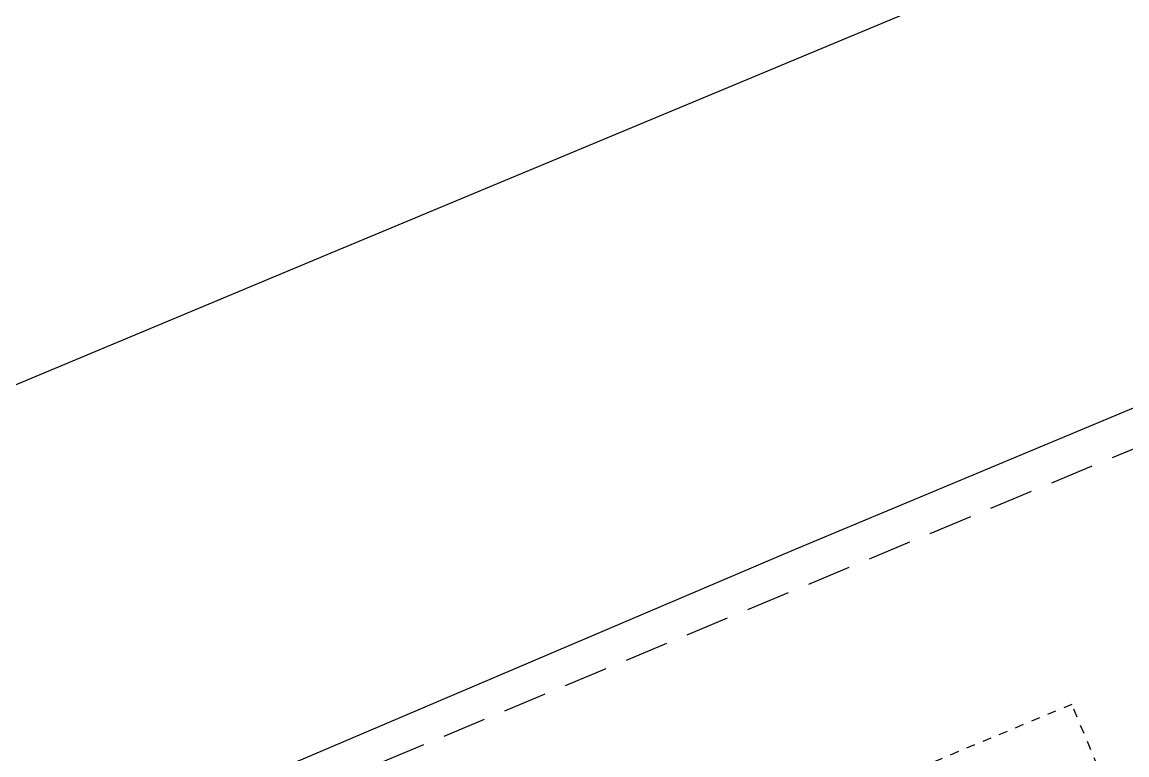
# Model space of a CAD drawing. Header units: metres. Extents: x -208 to 570, y -18 to 184.
# Drawn here: x -88.77 to -76.19, y 9.16 to 17.51 of the extents above; entities that cross this region are included whole.
import ezdxf

# ---------------------------------------------------------------- set-up
doc = ezdxf.new("R2010")
doc.units = ezdxf.units.M
doc.linetypes.add('DASHEDX2', pattern=[1.5, 1, -0.5])
for name, color, linetype in [('1', 232, 'DASHEDX2'), ('ARQ-ALV ACAB', 4, 'Continuous'), ('ARQ-AUX1', 1, 'Continuous'), ('ARQ-AUX2', 2, 'Continuous'), ('ARQ-PRJ', 7, 'DASHEDX2')]:
    doc.layers.add(name, color=color, linetype=linetype)

# ---------------------------------------------------------------- blocks, each defined once
blk = doc.blocks.new('terreno + circ vert')
at = {"layer": 'ARQ-AUX1'}
blk.add_lwpolyline([(-108.1435, 15.4387), (-108.0132, 11.2444, 0.5256856), (-102.4716, 7.6784), (-85.2527, 14.881), (-77.0823, 18.2944), (-68.6961, 21.8707), (-34.2915, 36.5881, 0.3100349), (-31.8672, 40.4096), (-32.0392, 45.1872)], format="xyb", dxfattribs=at)
at = {"layer": 'ARQ-AUX2'}
blk.add_lwpolyline([(40.5424, -5.025), (-9.4576, -5.025), (-9.4576, -6.3993), (-12.8191, -4.225), (-35.3141, -4.225), (-38.7204, -6.3934), (-38.7204, -5.025), (-98.7204, -5.025), (-98.7204, -6.3233), (-100.1347, -7.6164, -0.2181845), (-104.0373, -5.9813, -0.3681428), (-104.1124, 0.3352, -0.1038207), (-102.2922, 1.9977), (-101.1746, 2.4667), (-79.9769, 11.499), (-64.6872, 17.9037), (-47.6349, 25.1734, 0.004837), (-33.9339, 29.6502, 0.3216599), (-26.9675, 42.0962)], format="xyb", dxfattribs=at)
at = {"layer": 'ARQ-PRJ', "color": 1, "ltscale": 0.5}
blk.add_lwpolyline([(48.0419, 1.3908), (48.1056, 7.0609), (42.945, 9.4812), (35.5548, 12.9472), (27.5061, 16.8929), (22.1014, 19.5405), (15.0017, 23.0148), (8.3251, 26.282), (0.4895, 30.0914), (-5.8932, 33.2362), (-12.2759, 36.3811), (-18.9156, 39.6675), (-31.5995, 31.2229), (-104.3835, 0.8491), (-104.1403, -6.025), (40.5424, -6.025, 0.4109303)], format="xyb", close=True, dxfattribs=at)
blk = doc.blocks.new('est-lo-25-3s2-r00')
at = {"layer": '1'}
for p, q in [((-3551.682659, -1031.579744), (-4619.594532, -1477.156626)), ((-3507.021353, -1138.619271), (-3551.682659, -1031.579744))]:
    blk.add_line(p, q, dxfattribs=at)

msp = doc.modelspace()

# ---------------------------------------------------------------- block references
at = {"linetype": 'Continuous', "xscale": 0.01, "yscale": 0.01, "zscale": 0.01}
msp.add_blockref('est-lo-25-3s2-r00', (-41.3011, 20.0498, 0), dxfattribs=at)
at = {"layer": 'ARQ-ALV ACAB'}
msp.add_blockref('terreno + circ vert', (0, 0, 0), dxfattribs=at)

doc.saveas('drawing.dxf')
